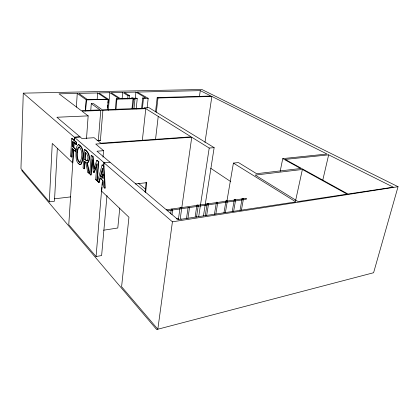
<?xml version="1.0" encoding="UTF-8"?>
<svg xmlns="http://www.w3.org/2000/svg" width="419" height="419" viewBox="0 0 419 419"><rect width="100%" height="100%" fill="white"/><g stroke="black" fill="none" stroke-linecap="round" stroke-linejoin="round"><path stroke-width="0.63" d="M242.124 198.627L243.439 198.905L242.124 198.627L239.993 210.432M22.547 170.439L21.688 170.517L156.659 329.528L373.601 272.732L398.05 186.701L201.827 89.472L23.27 93.149L20.95 168.564L49.306 201.843L54.465 201.22L57.33 148.305M49.306 201.843L52.265 143.439L72.712 162.923L73.545 150.075M71.56 157.031L70.617 156.151L71.733 138.464L72.183 138.432L76.551 142.245L76.41 144.382L75.954 144.414L72.555 141.418L72.236 146.451L75.478 149.363L75.928 149.326L75.792 151.442L75.336 151.479L72.105 148.546L71.56 157.031L72.01 156.994L72.55 148.515M75.928 149.326L72.686 146.414L73.011 141.386M73.707 147.509L74.043 142.371M74.168 140.444L74.378 137.233L23.27 93.149M76.373 107.144L77.258 93.427L59.058 93.84L81.249 110.647L100.047 109.914L91.274 103.666L90.792 110.155M73.634 149.683L68.768 224.704L96.071 256.548L101.623 255.553L106.986 195.584M73.76 147.729L74.1 142.512M74.226 140.559L74.435 137.296L80.019 136.877L81.946 138.506L94.128 137.71L100.911 143.214L191.111 136.819L145.796 108.668L81.962 111.187L88.158 115.874L86.497 138.72M75.336 151.479L75.478 149.363M75.954 144.414L76.096 142.277L71.733 138.464M85.392 110.831L86.178 99.764M85.602 110.988L86.387 99.916L77.258 93.427M87.382 162.855L89.608 173.461L89.142 173.503L86.922 162.891L88.126 162.64C91.054 158.518 89.284 151.956 84.858 149.499L84.397 149.531L83.082 167.825L84.104 168.784L84.565 168.742L85.094 161.504L84.633 161.545L84.104 168.784M84.779 159.513L85.282 152.558C88.006 154.176 88.807 158.502 86.869 160.906L84.779 159.513L87.335 160.865M85.24 159.477L85.748 152.521M94.401 169.061L93.165 156.743L91.677 155.449L91.206 155.486L89.776 174.1L90.776 175.037L91.242 174.99L92.39 160.226M90.776 175.037L92.018 158.984L93.28 171.884L93.945 172.492L94.416 172.445L97.072 164.557M97.156 99.439L97.658 92.966L78.704 93.395L87.65 99.722L107.034 99.198L97.658 92.966M97.077 140.496L98.35 140.407L100.764 110.422M91.206 155.486L92.688 156.785L93.924 169.108L96.779 160.362L97.255 160.32L98.826 161.687L97.271 180.626L96.799 180.678L95.689 179.636L97.004 163.384L93.945 172.492M96.799 180.678L98.345 161.729L96.779 160.362M102.88 110.359L100.429 140.292L97.213 140.506M103.011 157.156L103.561 150.678L95.752 144.063L191.745 137.207L209.217 148.059L214.146 147.645L203.451 215.9M107.5 107.615L107.72 105.017M107.882 103.069L108.217 99.167M107.5 109.678L108.38 99.277L98.811 92.939L109.804 92.693L119.179 98.695L116.299 98.779L115.304 109.836M108.301 110.297L109.804 92.693M103.671 165.961L103.949 162.74L172.424 221.808L157.822 329.224L121.599 286.706L128.947 217.246L101.529 191.064L102.461 180.123M102.681 177.546L102.959 174.325M96.071 256.548L101.529 191.064M101.728 190.404L102.006 187.183M102.173 185.256L102.446 182.035M102.995 175.598L103.105 174.314M103.823 165.945L104.095 162.729L74.435 137.296M115.969 109.595L116.911 99.177L116.299 98.779M122.102 98.905L122.709 92.4L111.045 92.662L120.447 98.659L132.362 98.318L131.613 97.857L132.954 97.821L133.703 98.276L136.604 98.193L137.243 98.585L136.17 108.998M127.669 98.874L127.984 95.642L122.709 92.4M129.11 98.863L129.424 95.605L124.139 92.369L135.929 92.101L145.702 97.889L142.711 97.978L141.612 108.317M119.766 208.034L117.791 228.004L103.603 230.204M132.016 108.421L132.996 98.706L116.911 99.177M132.65 108.825L133.63 99.099L132.996 98.706M133.991 108.772L134.976 99.057L134.337 98.669L137.243 98.585M135.337 97.936L135.929 92.101M142.434 108.139L143.471 98.434L142.711 97.978M142.319 140.475L145.796 108.668M147.106 108.05L148.179 98.292L137.107 92.075L200.272 90.645L211.029 96.024L157.193 97.564L155.543 111.852M145.063 191.939L146.184 182.197M145.629 192.415L146.75 182.663L135.327 183.962M156.329 112.192L157.973 98.015L157.193 97.564M155.501 139.627L158.235 116.398M170.643 213.842L171.162 210.008M171.989 214.628L172.675 209.516M178.389 219.456L179.903 208.61M191.75 137.207L180.301 218.33L181.28 219.147M199.449 96.454L200.272 90.645M186.528 218.304L188.079 207.662M187.927 218.451L189.571 207.185A0.707 0.293 8.3 0 1 188.712 207.379M204.975 142.397L211.873 96.443L157.973 98.015M195.134 216.969L196.909 205.19M196.511 217.11L198.208 205.954M198.695 216.639L209.217 148.059M205.216 215.937L207.159 203.613M206.667 215.507L208.421 204.477M214.397 214.428L216.387 202.325M215.832 214.083L217.623 203.246M223.956 212.852L225.998 200.858M226.92 201.094L233.414 163.091L238.479 162.567L256.622 173.696L300.674 168.511L282.752 158.612L280.154 171.418M225.385 212.506L227.218 201.775M232.199 211.647L234.294 199.753M233.624 211.307L235.504 200.659M241.407 210.092L243.329 199.528M295.573 200.774L302.382 169.465L347.126 194.154L298.066 201.576L255.197 175.084L302.382 169.465M322.74 180.306L328.664 154.841L393.315 187.167L347.969 194.028L285.171 159.409L328.664 154.841M98.727 182.485L99.942 177.923L100.419 177.876L99.203 182.433L98.727 182.485L97.596 181.422L102.068 164.981L102.55 164.939L103.985 166.191L105.284 188.121L104.802 188.173L103.572 187.021L103.242 180.961L99.942 177.923M100.434 176.059L102.529 168.208L103.105 178.494L100.434 176.059L100.916 176.011L103.142 178.038M100.916 176.011L102.854 168.768M87.65 160.634L87.896 160.241M245.963 198.428L246.451 198.653L246.257 199.324L167.359 210.762M80.605 162.111L79.704 162.279C76.263 158.434 76.52 150.966 79.228 146.88L79.694 146.928M235.567 200.093L235.028 200.172A0.676 0.267 10.1 0 1 234.535 200.041L234.415 199.973A0.676 0.267 10.1 0 1 234.556 199.617A0.676 0.267 10.1 0 1 235.494 199.816L235.578 199.889A0.676 0.267 10.1 0 1 235.567 200.093L235.069 200.172M78.311 144.869L78.934 144.592C84.947 147.912 83.962 159.189 81.077 164.426L79.767 164.494M86.922 162.891L87.66 162.677C90.588 158.555 88.818 151.997 84.397 149.531M176.467 218.922L178.384 218.629M172.424 221.808L398.05 186.701M166.296 209.814L246.105 198.334M197.684 205.561L198.203 205.488M217.152 202.754L217.65 202.686M242.905 199.046L243.371 198.978M54.517 198.816L70.706 196.888M97.596 181.422L98.067 181.369M95.689 179.636L96.16 179.589M282.752 158.612L327.019 154.019L211.873 96.443M84.633 161.545L85.816 162.624L87.77 172.219L88.236 172.172M93.28 171.884L93.751 171.837M102.068 164.981L103.503 166.238L103.985 166.191M103.949 162.74L110.045 162.195L178.101 219.729L295.903 201.906L233.414 163.091M85.816 162.624L86.277 162.588M98.345 161.729L98.826 161.687M92.688 156.785L93.165 156.743M103.561 150.678L96.978 151.212L109.972 162.2M70.617 156.151L71.062 156.114M72.236 146.451L72.686 146.414M76.096 142.277L76.551 142.245M74.378 137.233L80.092 136.872L56.89 117.257L88.158 115.874M98.35 140.407L100.591 140.281M91.274 103.666L93.505 103.593L102.299 109.825L144.984 108.165L144.471 107.845L148.97 107.673L214.146 147.645M133.63 99.099L134.976 99.057M86.387 99.916L108.38 99.277M143.471 98.434L148.179 98.292M127.984 95.642L129.424 95.605M210.668 168.255L230.806 181.652M138.679 183.48L145.435 189.137M73.98 142.245L76.41 144.382M74.404 150.185L75.792 151.442M100.89 178.311L101.833 179.175M98.444 181.726L99.203 182.433M87.77 172.219L89.142 173.503M78.348 163.159L79.055 163.981M103.503 166.238L104.802 188.173M172.476 209.715A0.723 0.304 7.6 0 1 171.785 209.72M171.266 209.291A0.723 0.304 7.6 0 1 172.46 209.28M180.023 208.049A0.712 0.299 8 0 1 180.505 207.73A0.712 0.299 8 0 1 181.385 208.039M75.954 151.694C75.97 155.973 75.378 162.582 79.987 164.693L80.621 164.468C83.496 159.225 84.486 147.954 78.473 144.623C76.049 145.885 76.363 149.368 75.954 151.694M76.976 152.621C76.97 155.831 76.468 160.063 79.249 162.315L79.715 162.378C82.501 158.377 82.758 150.725 79.233 146.959L78.348 147.163L77.625 148.515L76.976 152.621M217.671 202.67L217.11 202.754A0.691 0.278 9.5 0 1 216.613 202.618L216.492 202.55A0.691 0.278 9.5 0 1 216.67 202.183A0.691 0.278 9.5 0 1 217.618 202.387L217.697 202.461A0.691 0.278 9.5 0 1 217.671 202.67M198.224 205.472L197.642 205.561A0.702 0.288 8.7 0 1 197.139 205.42L197.019 205.347A0.702 0.288 8.7 0 1 197.229 204.97A0.702 0.288 8.7 0 1 198.192 205.179L198.266 205.258A0.702 0.288 8.7 0 1 198.224 205.472M226.386 201.209L226.234 201.151A0.681 0.272 9.8 0 1 226.27 200.722A0.681 0.272 9.8 0 1 227.297 201L227.334 201.073A0.681 0.272 9.8 0 1 227.056 201.282A0.681 0.272 9.8 0 1 226.386 201.209M207.384 203.912A0.697 0.283 9.1 0 0 208.51 203.901A0.697 0.283 9.1 0 0 207.615 203.456A0.697 0.283 9.1 0 0 207.384 203.912"/></g></svg>
